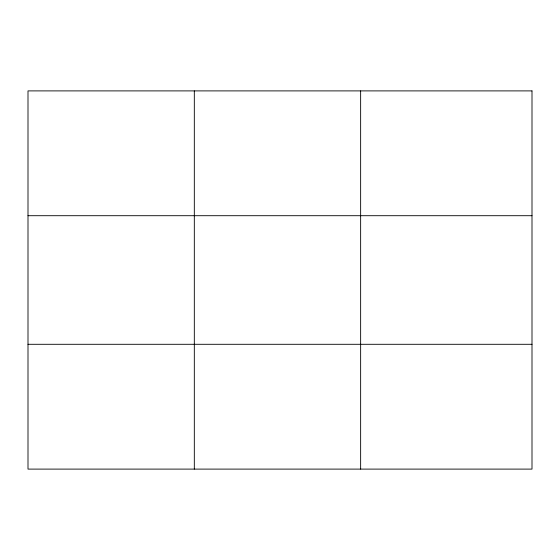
<?xml version="1.0" encoding="UTF-8"?>
<svg xmlns="http://www.w3.org/2000/svg" width="560" height="560" viewBox="0 0 560 560"><rect width="100%" height="100%" fill="white"/><g stroke="black" fill="none" stroke-linecap="round" stroke-linejoin="round"><path stroke-width="0.84" d="M194.32 90.895L194.32 469.105M360.64 90.895L360.64 469.105M28 215.705L532 215.705M28 344.295L532 344.295M532 90.895L532 469.105L28 469.105L28 90.895L532 90.895"/></g></svg>
